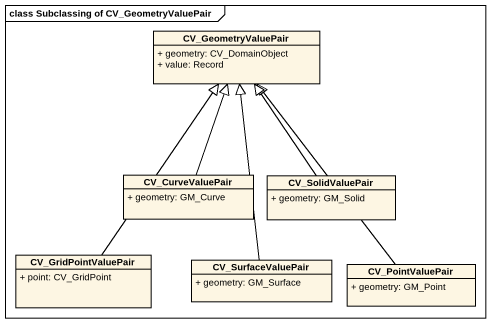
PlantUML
@startuml
mainframe class Subclassing of CV_GeometryValuePair
hide circle
hide empty members
skinparam classAttributeIconSize 0
class CV_GeometryValuePair {
  + geometry: CV_DomainObject
  + value: Record
}
class CV_CurveValuePair {
  + geometry: GM_Curve
}
class CV_SolidValuePair {
  + geometry: GM_Solid
}
class CV_GridPointValuePair {
  + point: CV_GridPoint
}
class CV_SurfaceValuePair {
  + geometry: GM_Surface
}
class CV_PointValuePair {
  + geometry: GM_Point
}
CV_CurveValuePair -up-|> CV_GeometryValuePair
CV_SolidValuePair -up-|> CV_GeometryValuePair
CV_GridPointValuePair -up-|> CV_GeometryValuePair
CV_SurfaceValuePair -up-|> CV_GeometryValuePair
CV_PointValuePair -up-|> CV_GeometryValuePair
@enduml
